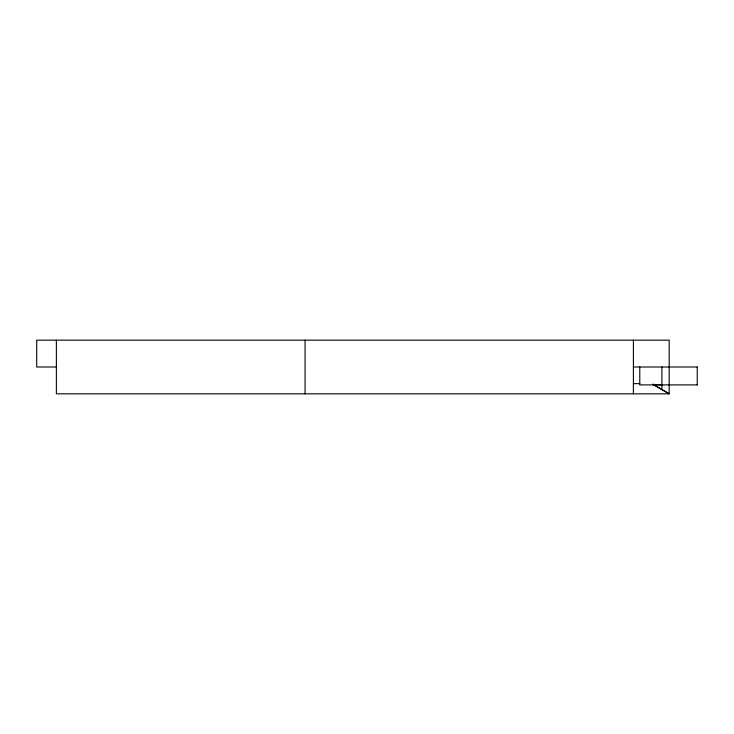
<?xml version="1.0" encoding="UTF-8"?>
<svg xmlns="http://www.w3.org/2000/svg" width="734" height="734" viewBox="0 0 734 734"><rect width="100%" height="100%" fill="white"/><g stroke="black" fill="none" stroke-linecap="round" stroke-linejoin="round"><path stroke-width="1.1" d="M56.38 367L36.7 367L36.7 340.163L669.188 340.163L669.188 393.837L56.38 393.837L56.38 340.163M633.396 367L697.3 367M633.396 383.643L639.782 383.643M697.3 384.891L639.782 384.891L639.782 367M661.903 384.891L653.122 384.396L669.188 393.837L652.682 384.13M697.236 367L697.236 384.891M661.903 367L661.903 389.552M633.396 340.163L633.396 393.837M305.069 340.163L305.069 393.837"/></g></svg>
